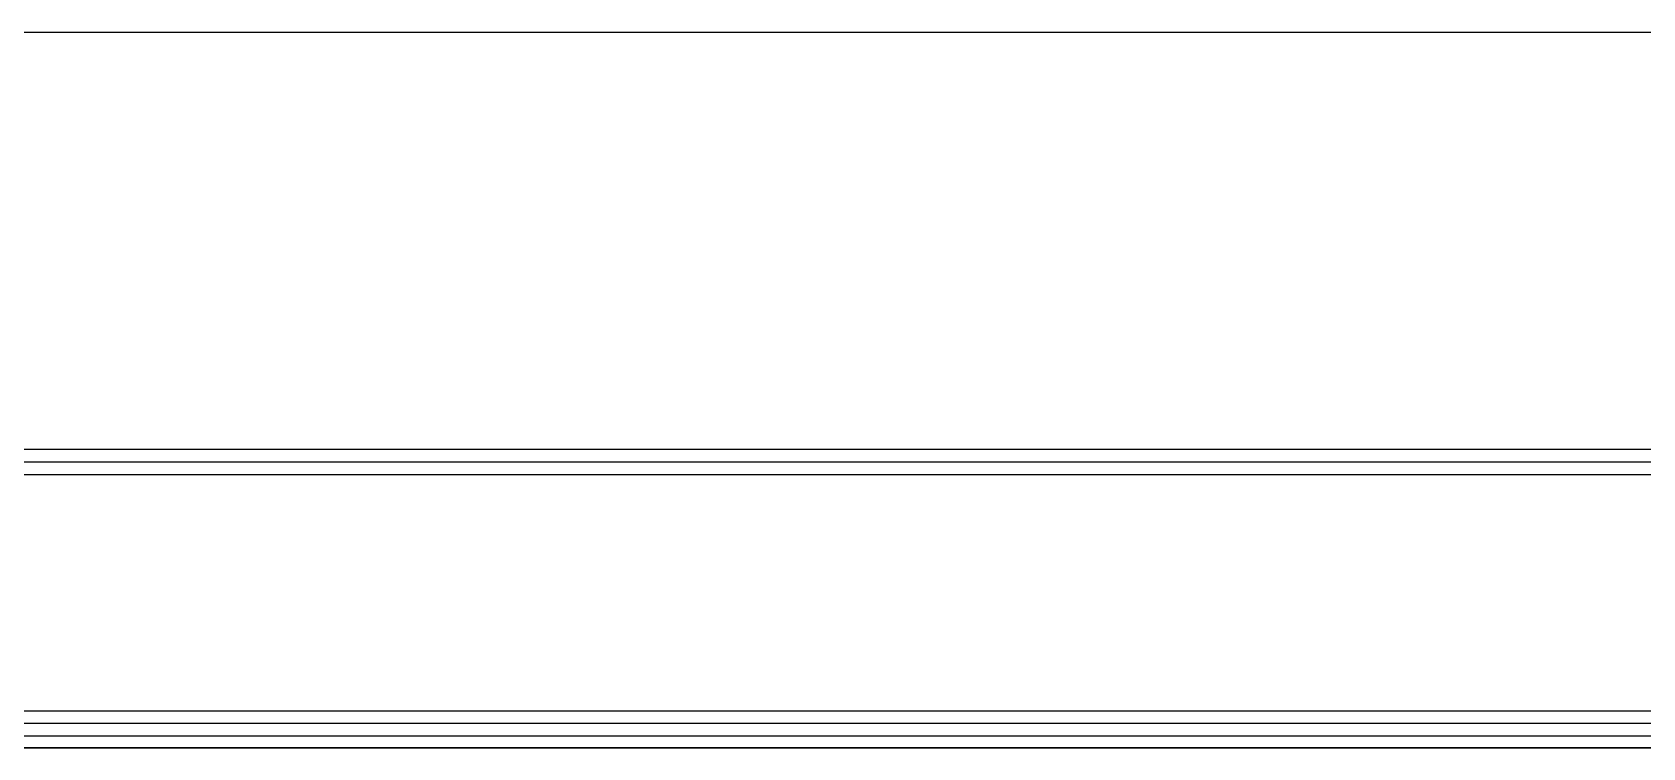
# Model space of a CAD drawing. Header units: millimetres. Extents: x 2519235 to 7246330, y 25937 to 201821.
# Drawn here: x 2736785 to 2737460, y 136662 to 136962 of the extents above; entities that cross this region are included whole.
import ezdxf

# ---------------------------------------------------------------- set-up
doc = ezdxf.new("R2010")
doc.units = ezdxf.units.MM
for name, color, linetype in [('_LOUVER-SB', 7, 'Continuous'), ('_RCW03', 7, 'Continuous'), ('Xref-PLAN-106.940$0$_PP-Dim', 7, 'Continuous')]:
    doc.layers.add(name, color=color, linetype=linetype)

# ---------------------------------------------------------------- blocks, each defined once
blk = doc.blocks.new('Xref-PLAN-106.940')
at = {"layer": 'Xref-PLAN-106.940$0$_PP-Dim', "color": 7}
for p, q in [((136644.18, 10358.4), (139394.18, 10358.4)), ((136644.18, 10058.4), (139394.18, 10058.4))]:
    blk.add_line(p, q, dxfattribs=at)
blk = doc.blocks.new('*U415')
at = {"color": 7}
for p, q in [((2400, -25), (-250, -25)), ((-250, -30.08), (2400, -30.08)), ((-250, -35.39), (2400, -35.39)), ((-250, -134.54), (2400, -134.54)), ((-250, -139.62), (2400, -139.62)), ((-250, -144.93), (2400, -144.93))]:
    blk.add_line(p, q, dxfattribs=at)
blk = doc.blocks.new('A$C6d15e31b')
at = {"layer": '_RCW03', "color": 7}
blk.add_lwpolyline([(1024.84, -12900), (3774.84, -12900), (3774.84, -13200), (1024.84, -13200)], close=True, dxfattribs=at)
at = {"color": 7}
blk.add_blockref('Xref-PLAN-106.940', (-135619.34, -23258.4), dxfattribs=at)
at = {"layer": '_LOUVER-SB', "color": 7}
blk.add_blockref('*U415', (1324.84, -13050), dxfattribs=at)

msp = doc.modelspace()

# ---------------------------------------------------------------- block references
at = {"color": 7}
msp.add_blockref('A$C6d15e31b', (2734544.161, 149862.194), dxfattribs=at)

doc.saveas('drawing.dxf')
